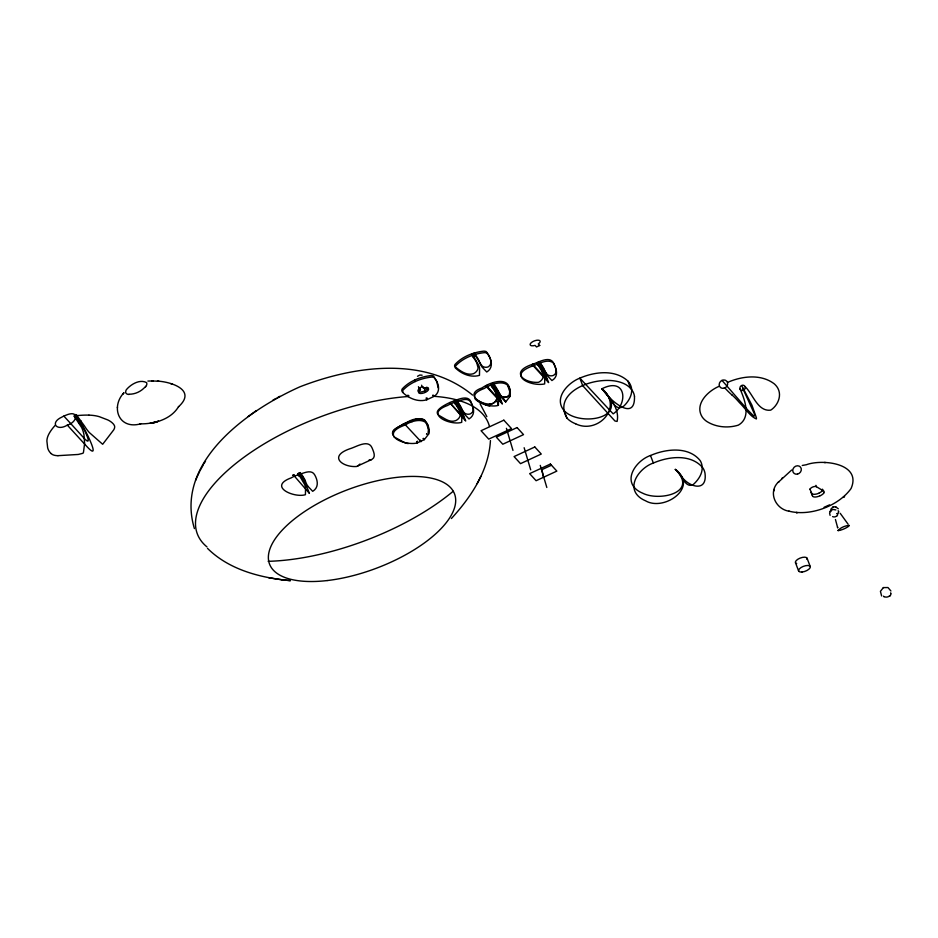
<?xml version="1.0" encoding="UTF-8"?>
<svg xmlns="http://www.w3.org/2000/svg" width="938" height="938" viewBox="0 0 938 938"><rect width="100%" height="100%" fill="white"/><g stroke="black" fill="none" stroke-linecap="round" stroke-linejoin="round"><path stroke-width="1.41" d="M122.866 394.265L123.968 392.717C110.45 406.928 118.575 430.003 140.735 423.824L139.844 423.859C154.16 424.105 170.915 419.567 178.642 406.529M117.438 407.608L117.438 407.174M496.988 397.7L495.663 392.764A15.114 2.263 65.2 0 0 491.618 386.62L491.031 385.061M438.14 387.804L436.827 381.719L433.508 376.044A9.192 3.881 -20.8 0 0 430.999 375.563C420.494 376.724 409.519 380.98 402.273 388.871A9.192 3.881 -20.8 0 0 401.874 390.689L403.012 392.143M490.445 440.59C488.71 470.583 471.134 496.976 451.401 518.526M838.513 511.656L838.513 511.409A1.524 0.938 -63.6 0 0 838.478 511.011L838.115 510.764M890.737 593.66L890.737 593.332A2.017 1.243 -63.6 0 0 890.69 592.804M417.387 441.13L417.07 442.994C403.903 446.031 378.53 434.657 404.794 425.125C415.358 418.43 431.105 417.199 428.76 433.802A4.772 2.017 -20.8 0 1 428.49 434.259L424.339 439.629L417.07 442.994L416.589 441.587M427.036 397.935L426.708 399.799C417.879 402.402 408.534 398.216 402.449 392.201A9.192 3.881 -20.8 0 1 402.848 390.372C410.094 382.493 421.068 378.225 431.574 377.076A9.192 3.881 -20.8 0 1 434.083 377.557C438.726 382.528 441.282 391.932 433.989 396.422L426.708 399.799L426.122 398.029M493.892 384.134A17.775 2.662 65.2 0 1 497.902 390.489L499.215 393.948A11.948 6.273 64.6 0 0 500.951 397.009L505.688 401.968L509.826 396.598A4.772 2.017 -20.8 0 0 510.096 396.129C512.594 378.073 494.666 381.637 484.219 388.496C460.195 397.266 487.514 408.886 498.406 405.333L498.535 398.134A11.948 9.005 65.8 0 0 497.421 394.781L495.51 391.592A17.775 2.662 65.2 0 0 491.242 384.92M406.389 424.386L406.975 422.417C417.48 415.757 430.472 417.902 428.138 432.395M472.576 395.097C424.609 355.549 353.896 365.855 299.949 386.796C247.632 410.152 174.339 462.2 194.412 528.586M195.596 480.408L196.781 477.677M197.215 476.633L199.771 471.251M496.554 399.576L495.827 400.843A10.119 8.524 88.4 0 1 492.133 403.739C483.082 406.189 462.833 394.464 481.909 387.969C493.845 379.878 512.898 376.408 509.252 395.086M200.333 470.149L203.288 464.861M477.172 483.609L480.924 476.293M832.967 507.024L830.939 509.088L830.716 511.667M830.353 511.046L829.602 513.098L830.083 515.349M883.42 587.551L880.419 591.35L881.626 595.97M146.34 385.67L145.554 386.855M203.968 463.7L205.516 461.121M428.478 434.259L428.818 429.909L425.84 422.088M509.826 396.598L510.307 392.975L507.728 385.588M830.165 511.316L832.78 509.416L835.864 509.932M178.431 406.822C197.285 389.95 170.751 381.719 157.455 381.121M417.516 376.29L419.755 375.059L422.1 375.188M789.292 511.257C775.48 509.346 767.366 491.817 778.892 481.581L778.411 482.167L791.695 469.997M781.624 478.673L782.409 477.899M788.87 511.128C810.268 516.732 838.513 505.957 851.059 488.546C862.174 463.231 822.298 458.788 806.375 464.732L802.26 465.471M848.257 526.406L848.315 526.359A3.049 1.29 -20.8 0 0 849.324 525.468M248.207 416.484L256.391 410.574M844.599 496.472L843.215 497.445L844.024 496.882M272.946 400.139L276.03 398.462M277.261 397.759L279.934 396.305M539.409 361.834L540.265 364.096A15.114 2.263 65.2 0 1 544.31 370.24L547.229 374.438A5.358 3.775 55.6 0 0 548.777 375.399L550.031 375.751A10.119 6.66 48.7 0 0 553.795 375.188C558.122 372.796 555.261 367.145 553.912 363.78C550.231 354.693 538.002 362.807 531.811 364.542C509.569 372.128 524.53 383.361 538.389 382.317A10.119 8.524 88.4 0 0 542.094 379.433L542.809 378.155A5.358 4.725 79.5 0 0 543.231 376.29L541.906 371.354A15.114 2.263 65.2 0 0 537.873 365.199L537.017 362.947L539.409 361.834A17.775 2.662 65.2 0 1 544.157 369.068L545.47 372.527A11.948 6.273 64.6 0 0 547.206 375.599L551.931 380.547C559.118 376.302 556.48 368.575 553.432 363.006C547.487 358.07 538.635 364.225 532.385 366.055C506.168 375.575 531.377 386.948 544.661 383.912L544.79 376.713A11.948 9.005 65.8 0 0 543.677 373.359L541.765 370.182A17.775 2.662 65.2 0 0 537.017 362.947M403.281 424.117L406.682 422.534M719.317 386.221C708.061 390.829 694.132 404.196 702.222 417A79.589 33.639 -20.8 0 0 706.736 421.432C715.952 427.306 728.064 428.361 738.37 425.125C751.479 417.656 744.878 399.658 740 388.883M650.503 455.516C637.418 459.808 622.691 478.544 636.796 489.847A76.553 32.349 -20.8 0 0 642.636 493.165C659.109 501.666 699.185 492.86 675.278 469.387C681.563 472.869 684.47 488.639 693.065 484.723C698.364 479.963 703.183 473.162 702.023 465.67A76.553 32.349 -20.8 0 0 700.123 460.523C688.363 446.054 665.839 448.821 650.503 455.516L653.364 463.044C640.361 467.347 625.669 485.849 639.481 497.234A80.293 33.932 -20.8 0 0 645.649 500.845C664.186 511.691 699.42 487.197 675.278 469.387M67.313 425.113C77.971 422.053 79.367 409.355 65.812 415.264A25.42 22.723 -42.4 0 0 62.002 417.035C49.268 422.827 56.925 431.621 67.313 425.113L87.234 446.922C99.909 460.476 88.582 437.155 86.671 433.403A32.865 4.913 65.2 0 0 75.063 414.702L75.919 416.964A30.204 4.514 65.2 0 1 84.045 429.334C85.71 432.441 92.686 447.614 83.81 437.917L63.89 416.109M471.826 354.388L474.218 353.286A17.775 2.662 65.2 0 1 478.978 360.52L480.291 363.979A11.948 6.273 64.6 0 0 482.026 367.039L486.752 371.999C494.256 367.567 491.336 358.046 486.845 353.122A9.192 3.881 -20.8 0 0 484.336 352.641C473.831 353.802 462.856 358.058 455.61 365.937A9.192 3.881 -20.8 0 0 455.211 367.766C461.297 373.793 470.653 377.967 479.47 375.364L479.599 368.165A11.948 9.005 65.8 0 0 478.486 364.812L476.586 361.622A17.775 2.662 65.2 0 0 471.826 354.388L472.682 356.651A15.114 2.263 65.2 0 1 476.727 362.795L478.052 367.731A5.358 4.725 79.5 0 1 477.63 369.607L476.903 370.873A10.119 8.524 88.4 0 1 473.198 373.77C466.385 375.81 459.362 370.358 454.637 366.266A9.192 3.881 -20.8 0 1 455.036 364.436C462.282 356.557 473.256 352.289 483.762 351.14A9.192 3.881 -20.8 0 1 486.271 351.621C489.108 355.068 493.728 363.112 488.604 366.629A10.119 6.66 48.7 0 1 484.852 367.204L483.598 366.84A5.358 3.775 55.6 0 1 482.05 365.879L479.119 361.693A15.114 2.263 65.2 0 0 475.074 355.537L474.218 353.286M472.682 356.651L475.074 355.537M418.442 386.679L419.016 388.18L422.206 386.702L423.636 388.273A5.335 2.251 -20.8 0 1 428.373 389.95A5.335 2.251 -20.8 0 1 420.681 393.514A5.335 2.251 -20.8 0 1 420.447 389.751L419.872 388.25A5.335 2.251 -20.8 0 0 420.564 392.002A5.335 2.251 -20.8 0 0 428.021 387.875M292.574 475.32L294.169 474.581M305.061 481.018A15.114 2.263 65.2 0 0 301.028 474.863L298.636 475.976L297.78 473.713L300.172 472.611A17.775 2.662 65.2 0 1 304.92 479.846L306.234 483.305A11.948 6.273 64.6 0 0 307.969 486.365M410.316 421.608L411.817 420.916A17.775 2.662 65.2 0 1 412.286 421.479M454.074 401.347L456.466 400.233A17.775 2.662 65.2 0 1 461.226 407.479L462.54 410.926A11.948 6.273 64.6 0 0 464.275 413.998L469 418.946C475.589 415.053 473.983 407.889 471.052 402.578C467.581 395.988 458.295 401.652 453.136 402.883A15.008 6.343 -20.8 0 0 447.543 405.474C423.542 414.256 450.744 425.864 461.719 422.323L461.848 415.112A11.948 9.005 65.8 0 0 460.734 411.77L458.834 408.581A17.775 2.662 65.2 0 0 454.074 401.347L454.93 403.61A15.114 2.263 65.2 0 1 458.975 409.754L460.3 414.69A5.358 4.725 79.5 0 1 459.878 416.566L459.151 417.832A10.119 8.524 88.4 0 1 455.446 420.716C450.111 422.768 444.964 418.723 440.52 416.284C430.495 411.372 446.113 404.36 450.475 402.203C456.56 400.338 468.953 393.221 471.439 403.246C472.693 406.365 474.839 411.512 470.853 413.588A10.119 6.66 48.7 0 1 467.101 414.162L465.846 413.799A5.358 3.775 55.6 0 1 464.298 412.837L461.367 408.651A15.114 2.263 65.2 0 0 457.322 402.496L456.466 400.233M490.762 384.357L493.154 383.255M454.93 403.61L457.322 402.496M491.618 386.62L494.009 385.506A15.114 2.263 65.2 0 1 498.055 391.662L500.986 395.859M537.873 365.199L540.265 364.096M357.413 466.116L371.307 459.679M551.462 465.225L541.894 469.657L543.442 477.313M832.897 507.059L835.781 506.79M883.338 587.598L887.969 587.54L890.901 590.987M829.602 504.855L824.092 507.27M727.665 382.352C742.064 376.056 760.812 373.758 774.108 383.712A79.589 33.639 -20.8 0 1 777.965 388.449C782.011 396.094 777.532 405.802 770.708 410.152C757.587 411.794 753.05 394.101 745.03 386.562M653.364 463.044C668.665 456.372 691.025 453.629 702.879 467.874A80.293 33.932 -20.8 0 1 705.013 473.362C707.545 493.353 687.636 486.681 680.754 475.378M155.978 422.182L158.522 421.209L149.998 423.331L155.978 422.182L153.773 422.792M601.739 388.86C625.927 376.419 628.683 403.293 613.159 413.857L579.848 378.131C567.924 382.681 553.373 398.158 564.078 410.574A79.425 33.569 -20.8 0 0 567.279 413.365C585.699 426.169 631.262 416.554 601.739 388.86C610.005 397.126 619.83 408.991 617.11 421.432L614.953 420.998L582.721 385.682L579.848 378.131C594.751 371.694 614.988 369.173 627.874 381.039A79.425 33.569 -20.8 0 1 630.148 384.252C634.299 391.943 629.445 400.761 623.735 406.142C613.745 413.552 609.161 392.612 601.739 388.86C624.274 406.822 597.576 434.822 575.639 423.777M489.261 404.337L491.231 404.032A10.33 8.7 88.4 0 0 495.85 400.866A6.343 5.581 79.5 0 0 496.519 399.682A5.405 4.76 79.5 0 0 496.999 397.337L495.51 391.592M147.887 381.051L153.129 380.992L151.628 380.98M57.968 455.669L78.253 454.461L82.919 453.289A5.616 1.829 -89.4 0 0 83.482 452.28L84.608 443.51L83.998 434.857A22.7 15.77 88.5 0 0 81.606 427.494L74.301 416.39M152.284 380.992L158.909 381.203M809.963 488.979L812.414 495.51A6.226 2.591 -21.3 0 0 814.817 497.011L815.321 497.011A6.226 2.544 -21 0 0 819.824 495.874M824.197 462.528L825.569 462.54M129.045 394.488L127.732 394.288A4.327 3.869 -42.4 0 1 126.536 393.702L125.856 392.952A2.193 1.958 -42.4 0 1 125.61 392.225L125.903 390.618A5.933 5.3 -42.4 0 1 126.431 389.61C130.921 384.263 139.739 379.011 146.492 382.563A2.193 1.958 -42.4 0 1 146.785 383.255L146.832 384.041A4.268 3.811 -42.4 0 1 146.34 385.67M290.123 580.634C260.588 577.855 229.177 569.905 207.497 548.355M290.44 580.657L281.681 579.731M849.054 525.491L848.562 525.456A8.196 3.471 -20.8 0 0 838.56 530.029M837.165 513.438L837.446 513.707A1.524 0.938 -63.6 0 1 837.552 514.059M281.377 579.684L273.017 578.418M268.502 577.644L272.724 578.383M487.338 405.521L489.132 405.837A4.772 2.017 -20.8 0 0 489.835 405.849M406.002 443.182L407.784 443.51A4.772 2.017 -20.8 0 0 408.487 443.51M835.477 506.708L838.302 508.795M486.623 405.31L475.285 399.189M405.286 442.971L393.937 436.85M170.657 383.595L172.252 384.17M502.522 396.809L503.776 397.161A10.119 6.66 48.7 0 0 507.54 396.598L508.982 395.414L508.15 396.188A10.33 6.801 48.7 0 1 503.788 397.196A6.343 4.467 55.6 0 1 502.616 396.856A5.405 3.811 55.6 0 1 500.716 395.613L497.902 390.489M407.819 395.156L408.898 395.766M823.927 492.802A6.226 2.58 -20.4 0 0 822.966 490.644L816.47 486.74L815.943 485.345M404.794 425.125L403.152 424.187C399.987 426.614 389.446 430.155 393.362 435.349C389.481 429.756 400.819 426.227 404.219 423.624L421.033 441.681L420.447 440.11M432.653 395.332L433.989 396.422L433.215 395.144M423.003 438.538L424.339 439.629L423.577 438.351M51.039 453.535L52.61 454.625A19.065 8.149 -21.8 0 0 57.968 455.68M883.959 596.791L883.76 596.556A2.04 1.454 5.5 0 1 883.596 596.216L883.549 596.134M604.271 391.627C610.861 400.913 635.202 421.901 634.487 396.528M532.608 364.179L547.241 380.218L543.114 370.803A15.114 2.263 65.2 0 0 539.069 364.648M533.183 365.679L548.636 382.598L548.038 381.027A19.886 2.978 65.2 0 0 544.192 372.128L542.961 369.631A17.775 2.662 65.2 0 0 538.213 362.385M487.338 386.667L500.986 401.628L496.859 392.213A15.114 2.263 65.2 0 0 492.813 386.069M486.928 387.101L502.381 404.02L501.783 402.449A19.886 2.978 65.2 0 0 497.937 393.55L496.706 391.04A17.775 2.662 65.2 0 0 491.958 383.806M419.016 388.18L420.447 389.751M76.693 415.276L84.572 426.122A22.7 10.623 46.3 0 0 89.216 432.453L102.664 444.284L113.733 429.85A19.065 8.043 -19.7 0 0 114.553 425.946L113.779 424.492A62.858 26.721 -21.3 0 0 107.776 419.931L99.451 416.73A51.355 21.715 -20.8 0 0 88.958 415.135M721.99 380.382L747.926 410.176L753.308 415.604L754.234 416.085L754.633 415.311A8.079 1.208 65.2 0 0 754.316 413.67L742.568 387.851M575.615 423.788A76.881 32.49 -20.8 0 1 566.962 418.09C548.953 387.218 613.382 368.892 630.735 388.567L627.874 381.039M428.15 389.141L426.837 387.101M848.081 524.178L840.214 513.309M307.969 486.365L312.694 491.324C319.155 487.42 317.759 480.268 314.746 474.945C311.275 468.355 302.001 474.03 296.83 475.261A15.008 6.343 -20.8 0 0 291.237 477.852C267.248 486.623 294.438 498.242 305.425 494.689L305.554 487.49A11.948 9.005 65.8 0 0 304.428 484.137L302.528 480.948A17.775 2.662 65.2 0 0 297.78 473.713M480.092 403.809L486.857 416.613M425.266 420.576C419.884 415.792 411.641 421.385 405.814 422.886L405.591 424.762L405.017 423.249M502.616 396.856L505.688 401.968M742.169 386.526L751.924 405.181L756.321 417.527A11.725 1.806 65.9 0 1 756.403 418.958C750.294 416.613 744.749 407.737 739.379 402.566A159.39 23.849 65.2 0 0 731.933 394.91M424.867 387.629L425.324 388.426M424.222 387.722L425.301 391.803M822.415 489.179L822.966 490.633M807.067 558.204L810.221 566.505M795.483 562.73L798.637 571.031M564.078 410.574L566.939 418.114M533.405 363.803L533.98 365.316M531.811 364.542L532.385 366.055M493.47 384.099L494.009 385.506M487.15 385.225L487.725 386.726M485.556 385.964L486.13 387.464M423.061 386.773L423.636 388.273M421.631 385.201L422.206 386.702M414.666 380.054L415.229 381.555M411.817 420.916L412.075 421.619M300.172 472.611L301.028 474.863M299.832 475.425L298.976 473.162A17.775 2.662 65.2 0 1 303.724 480.397L304.956 482.906A19.886 2.978 65.2 0 1 308.801 491.805L309.399 493.376L293.371 474.945M811.206 492.286L812.414 495.51M835.441 519.5L837.681 527.766M496.519 399.67L498.406 405.333M540.265 465.389L546.819 487.467M524.143 447.731L530.697 469.821M506.414 428.314L512.969 450.392M837.528 526.98L837.669 527.684M838.103 530.533L838.103 530.556A2.521 1.067 -20.8 0 1 838.42 530.04M410.621 421.467A17.775 2.662 65.2 0 1 410.844 421.737M369.056 460.03A10.119 6.66 48.7 0 0 371.976 459.374C376.302 456.982 373.441 451.33 372.093 447.965C368.411 438.878 356.182 446.992 349.991 448.727C327.749 456.314 342.71 467.546 356.569 466.503A10.119 8.524 88.4 0 0 359.958 464.017M796.702 563.609A6.226 2.626 -20.8 0 1 799.997 558.145A6.226 2.626 -20.8 0 1 806.985 559.411M145.355 386.691A19.979 17.869 -42.4 0 1 129.081 394.218M55.108 425.453A66.633 28.163 -20.8 0 0 49.116 433.591A51.355 21.703 -20.8 0 0 46.9 441.071L47.65 447.766A62.858 26.569 -20.3 0 0 51.051 453.535M76.084 415.733A66.633 28.163 -20.8 0 1 88.958 415.135M630.711 388.578A76.881 32.49 -20.8 0 1 634.51 396.528M836.356 516.228A3.107 2.439 -13.3 0 1 832.616 516.604M837.634 514.458A2.873 2.533 -41.8 0 1 836.907 516.123M889.212 596.158A4.092 3.224 -13.3 0 1 884.475 596.756M889.752 595.876A4.268 3.775 -41.8 0 1 889.365 596.298M890.901 593.824A3.787 3.342 -41.8 0 1 889.939 596.029M810.162 489.613A3.553 1.595 -20.1 0 1 812.085 487.303A3.553 1.571 -20.6 0 1 816.4 486.705M823.763 493.095A6.226 2.568 -20.8 0 1 820.152 495.756M818.839 493.247A6.226 2.791 -21.1 0 1 811.347 492.86M822.849 490.082A6.226 2.685 -20.7 0 1 819.085 493.036M837.364 513.555A3.107 2.439 -13.3 0 1 837.001 513.778M838.642 511.785A2.873 2.533 -41.8 0 1 837.904 513.449M848.433 526.441A12.745 5.394 -20.8 0 1 839.791 530.369M839.463 530.333A2.474 1.044 -20.8 0 1 838.244 530.662M731.945 394.933A203.71 30.473 65.2 0 1 724.851 387.933M453.206 491.254A155.708 65.801 -20.8 0 1 268.162 561.323M206.935 546.877A155.708 65.801 -20.8 0 1 242.063 458.659A155.708 65.801 -20.8 0 1 408.417 396.493M434.998 396.399A155.708 65.801 -20.8 0 1 489.437 426.427M773.815 490.797L774.26 489.378L773.815 490.832M464.357 418.547L449.677 402.578L465.694 420.998L465.107 419.427A19.886 2.978 65.2 0 0 461.25 410.527L460.03 408.03A17.775 2.662 65.2 0 0 455.27 400.796L456.126 403.047A15.114 2.263 65.2 0 1 460.171 409.203L464.357 418.547M426.813 433.86L426.509 434.071A10.33 6.801 48.7 0 0 426.767 433.884M539.713 345.489L536.524 346.966L535.082 345.395A5.335 2.251 -20.8 0 1 530.357 343.73A5.335 2.251 -20.8 0 1 538.049 340.166A5.335 2.251 -20.8 0 1 538.271 343.918L539.713 345.489M503.835 420.177L481.065 430.718L488.733 439.125L511.515 428.584L503.835 420.177M517.072 427.564L496.343 437.167L502.791 444.225L523.521 434.622L517.072 427.564M534.812 446.98L514.071 456.583L520.52 463.642L541.261 454.039L534.812 446.98M550.395 464.052L529.653 473.643L536.102 480.713L556.844 471.111L550.395 464.052M797.218 512.629L796.233 512.535L797.218 512.629M802.06 572.028A6.226 2.626 -20.8 0 0 810.28 566.681A6.226 2.626 -20.8 0 0 800.935 567.596A6.226 2.626 -20.8 0 0 802.06 572.028M75.626 417.058A1.337 1.196 -42.4 0 0 76.517 414.983A1.337 1.196 -42.4 0 0 74.337 415.452A1.337 1.196 -42.4 0 0 75.626 417.058M80.023 423.085A1.337 1.196 -42.4 0 0 80.914 421.01A1.337 1.196 -42.4 0 0 78.733 421.479A1.337 1.196 -42.4 0 0 80.023 423.085M797.511 474.1A4.514 3.987 -41.1 0 0 800.489 467.089A4.514 3.987 -41.1 0 0 793.102 468.789A4.514 3.987 -41.1 0 0 797.511 474.1M742.99 390.407A2.802 2.509 -42.4 0 0 744.643 385.964A2.802 2.509 -42.4 0 0 740.059 387.183A2.802 2.509 -42.4 0 0 742.99 390.407M723.878 388.273A4.455 3.987 -42.4 0 0 726.856 381.32A4.455 3.987 -42.4 0 0 719.54 382.892A4.455 3.987 -42.4 0 0 723.878 388.273M327.139 580.563A98.936 41.811 -20.8 0 0 454.754 494.514A98.936 41.811 -20.8 0 0 304.182 511.831A98.936 41.811 -20.8 0 0 327.139 580.563"/></g></svg>
